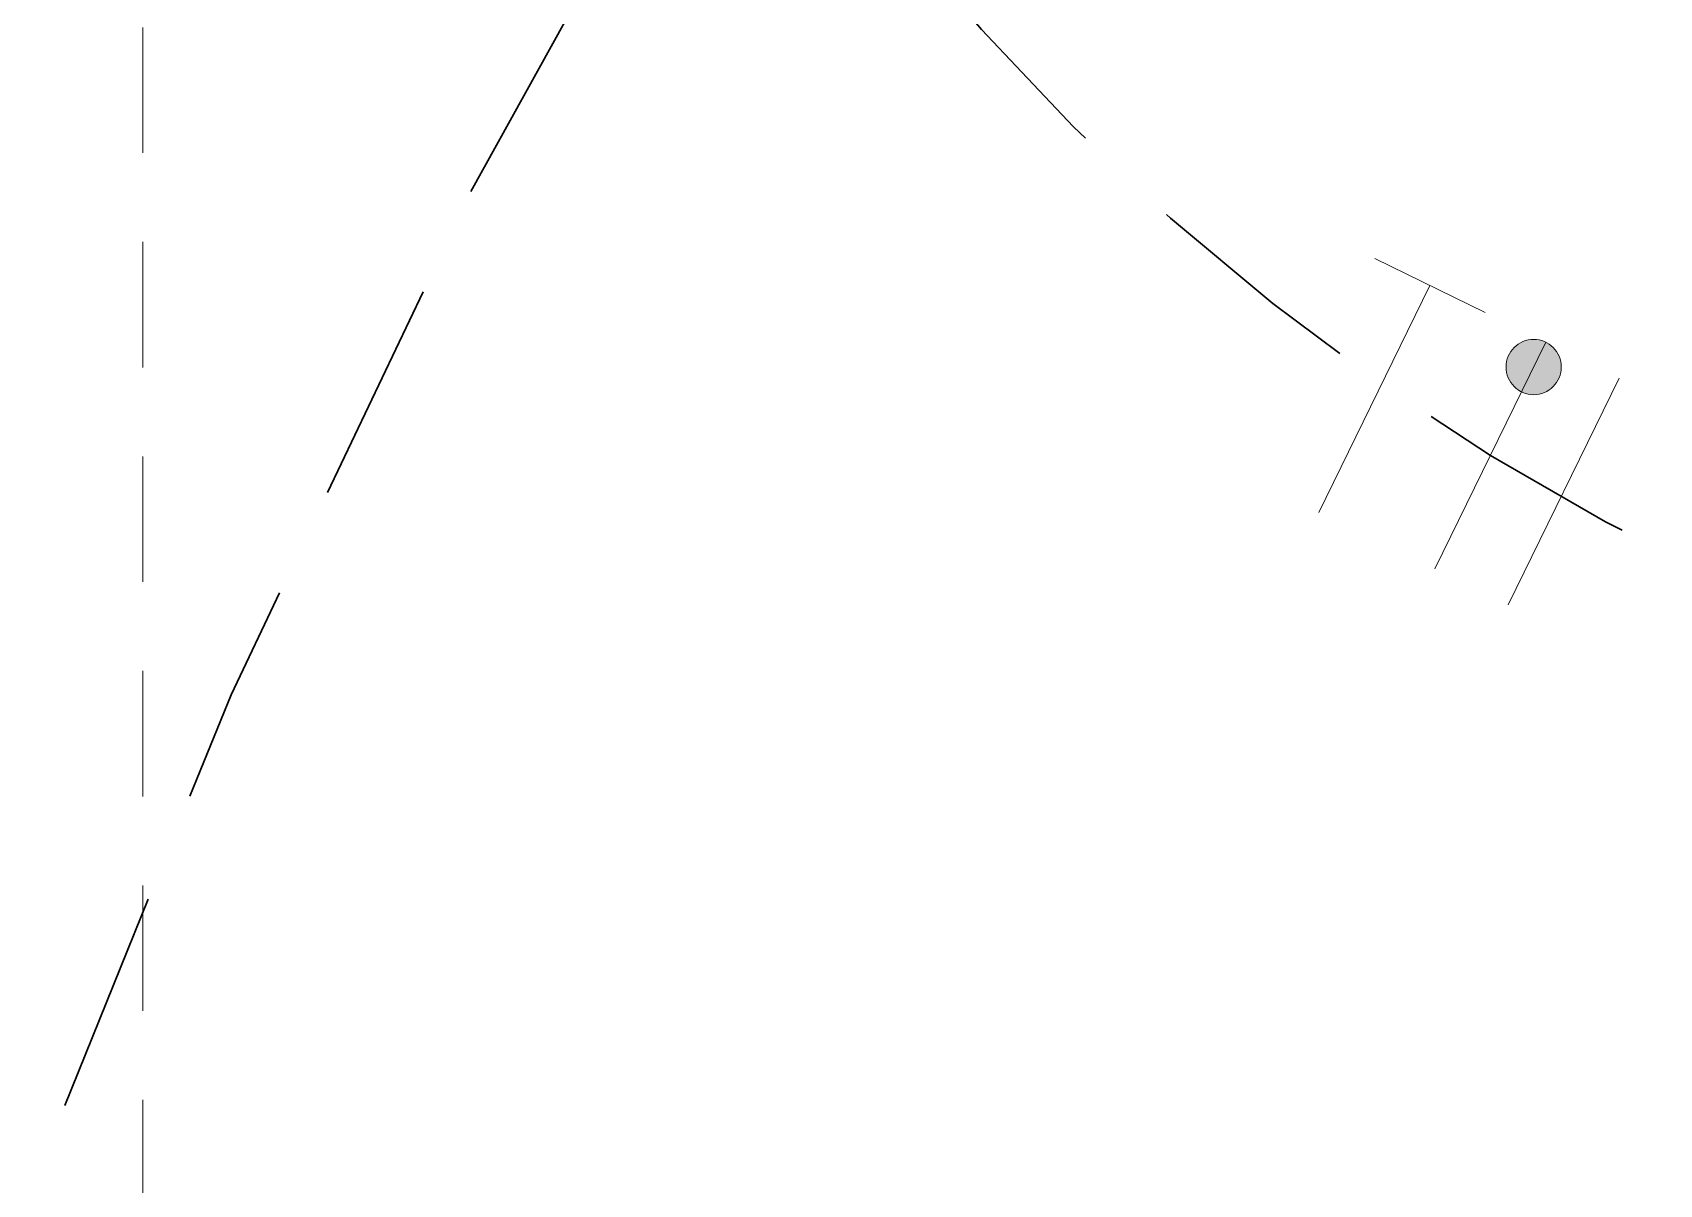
# Model space of a CAD drawing. Header units: inches. Extents: x -19 to 5698, y -728 to 92.
# Drawn here: x 229.446 to 231.276, y 27.573 to 28.868 of the extents above; entities that cross this region are included whole.
import ezdxf

# ---------------------------------------------------------------- set-up
doc = ezdxf.new("R2010")
doc.units = ezdxf.units.IN
doc.header["$MEASUREMENT"] = 0
for name, pattern in [('HIDDEN', [0.375, 0.25, -0.125]), ('Hidden Line', [0.195611, 0.141111, -0.0545]), ('RAYITAS', [0.375, 0.25, -0.125])]:
    doc.linetypes.add(name, pattern=pattern)
for name, color, linetype, lineweight in [('00 conduct tomacorr', 120, 'HIDDEN', 30), ('T-TECHO-E', 150, 'Continuous', 20), ('TOMACORRIENTE', 22, 'RAYITAS', 9)]:
    doc.layers.add(name, color=color, linetype=linetype, lineweight=lineweight)
doc.layers.add('08 _ STR _ EXT _ 09 Vigas', color=251, linetype='Continuous')

# ---------------------------------------------------------------- blocks, each defined once
blk = doc.blocks.new('a')
at = {"layer": 'TOMACORRIENTE', "ltscale": 0.05}
h = blk.add_hatch(color=4, dxfattribs=at)
edge = h.paths.add_edge_path()
edge.add_arc((0, 0.0752), 0.0211, 0, 360)
at = {"layer": 'TOMACORRIENTE', "color": 4}
for p, q in [((-0.1455, 0.0963), (-0.0515, 0.0963)), ((-0.0985, 0.0963), (-0.0985, -0.0966)), ((0, 0.0963), (0, -0.0963)), ((0.0623, -0.0963), (0.0623, 0.0963))]:
    blk.add_line(p, q, dxfattribs=at)
blk.add_circle((0, 0.0752), 0.0211, dxfattribs=at)
blk = doc.blocks.new('CABLE 3FACE')
at = {"layer": 'T-TECHO-E', "rotation": 59.94170052614085}
blk.add_blockref('a', (0, 0), dxfattribs=at)

msp = doc.modelspace()

# ---------------------------------------------------------------- linework, layer by layer
at = {"layer": '00 conduct tomacorr'}
for centre, radius, start, end in [((239.2265, 23.9151, -0.0002), 10.4427, 149.36665, 203.65809), ((232.4324, 30.5841, -0.0002), 2.5727, 211.5983, 265.2653)]:
    msp.add_arc(centre, radius, start, end, dxfattribs=at)
at = {"layer": '08 _ STR _ EXT _ 09 Vigas', "color": 251, "linetype": 'Hidden Line', "lineweight": 13, "true_color": 0x636466}
msp.add_line((229.57, 17.4), (229.57, 29.7), dxfattribs=at)

# ---------------------------------------------------------------- block references
at = {"layer": '00 conduct tomacorr', "xscale": 1.47256122672843, "yscale": 1.47256122672843, "zscale": 1.47256122672843, "rotation": 273.9877420011807}
msp.add_blockref('CABLE 3FACE', (231.0855, 28.3921, -0.0002), dxfattribs=at)

doc.saveas('drawing.dxf')
